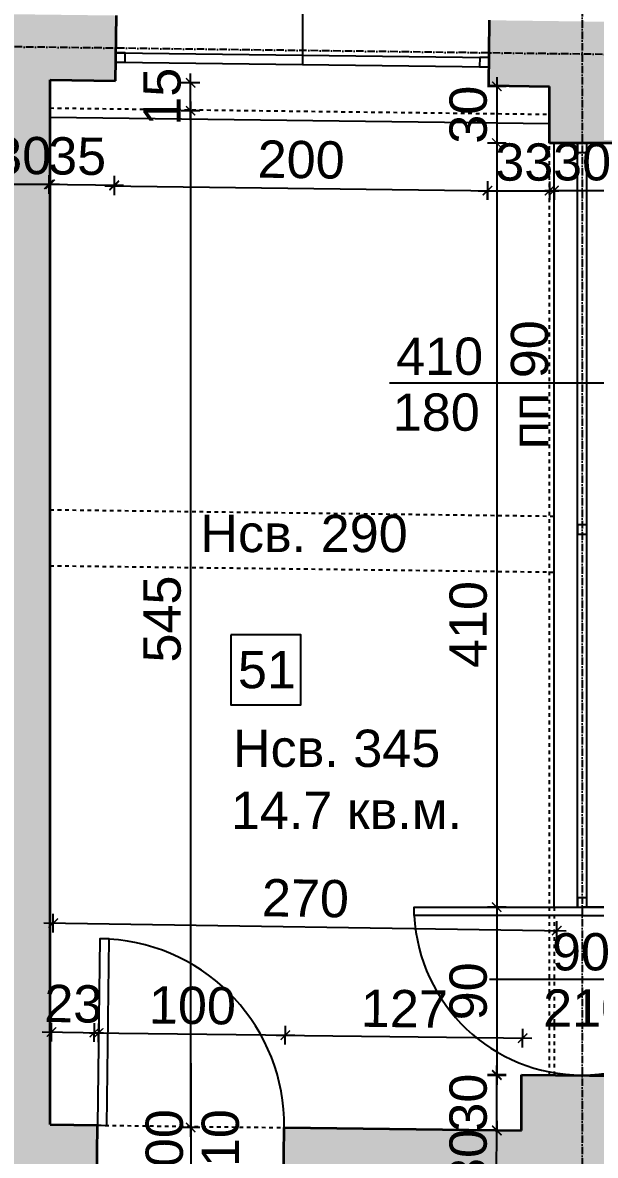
# Model space of a CAD drawing. Header units: inches. Extents: x -72385 to 39588, y -6525 to 66685.
# Drawn here: x -45055 to -44748, y 30423 to 31031 of the extents above; entities that cross this region are included whole.
import ezdxf

# ---------------------------------------------------------------- set-up
doc = ezdxf.new("R2010")
doc.units = ezdxf.units.IN
doc.header["$MEASUREMENT"] = 0
doc.linetypes.add('DashDot', pattern=[0.6, 0.4, -0.1, 0, -0.1])
doc.linetypes.add('Hidden', pattern=[0.4, 0.2, -0.2])
for name, color, linetype, lineweight in [('Врати', 251, 'Continuous', 25), ('Изгледни линии', 253, 'Continuous', 25), ('Надписи Hсв', 252, 'Continuous', 25), ('Надписи врати', 252, 'Continuous', 25), ('Надписи коти външни', 252, 'Continuous', 25), ('Надписи коти вътрешни', 252, 'Continuous', 25), ('Надписи номера на пом.', 252, 'Continuous', 25), ('Надписи площ', 252, 'Continuous', 25), ('Надписи прозорци', 252, 'Continuous', 25), ('Оси', 252, 'DashDot', 25), ('Прозорци', 251, 'Continuous', 25), ('Пунктир', 253, 'Hidden', 25), ('Разрезни линии', 7, 'Continuous', 35), ('Щрих стени', 254, 'Continuous', 25)]:
    doc.layers.add(name, color=color, linetype=linetype, lineweight=lineweight)
doc.styles.add('Arial Regular', font='arial.ttf')
doc.styles.get("Standard").update_dxf_attribs({"font": 'arial.ttf'})
doc.dimstyles.new('Annotative', dxfattribs={"dimscale": 0, "dimtxt": 20, "dimasz": 5, "dimexe": 5, "dimexo": 5, "dimgap": 5, "dimtad": 1, "dimdec": 0, "dimzin": 0, "dimdsep": 46, "dimtxsty": 'Standard', "dimblk": 'ARCHTICK', "dimcen": 5, "dimdle": 5, "dimadec": 0, "dimazin": 0, "dimtfac": 1, "dimtdec": 0, "dimtofl": 0, "dimtmove": 0, "dimatfit": 3, "dimldrblk": 'ARCHTICK', "dimfxl": 5, "dimfxlon": 1, "dimtolj": 1, "dimtzin": 0, "dimarcsym": 1})

# ---------------------------------------------------------------- blocks, each defined once
blk = doc.blocks.new('_ArchTick')
at = {"color": 0, "linetype": 'ByBlock', "const_width": 0.15}
blk.add_lwpolyline([(-0.5, -0.5), (0.5, 0.5)], dxfattribs=at)
blk = doc.blocks.new('*D5380')
at = {"layer": 'Defpoints', "color": 0, "ltscale": 50, "transparency": 16777216}
for p in [(-44768.38, 30543.83), (-45039.84, 30439.79), (-44769.98, 30435.78)]:
    blk.add_point(p, dxfattribs=at)
at = {"layer": 'Надписи коти вътрешни', "color": 0, "lineweight": -2, "ltscale": 50, "transparency": 16777216}
for p, q in [((-45038.3, 30542.84), (-45038.16, 30552.84)), ((-45043.23, 30547.92), (-44763.38, 30543.75)), ((-44768.45, 30538.83), (-44768.3, 30548.83))]:
    blk.add_line(p, q, dxfattribs=at)
at = {"layer": 'Надписи коти вътрешни', "color": 0, "lineweight": -2, "ltscale": 50, "transparency": 16777216, "xscale": 5, "yscale": 5, "zscale": 5}
for p, rotation in [((-45038.23, 30547.84), 179.147877024909), ((-44768.38, 30543.83), 359.147877024909)]:
    blk.add_blockref('_ArchTick', p, dxfattribs=dict(at, rotation=rotation))
at = {"layer": 'Надписи коти вътрешни', "color": 0, "ltscale": 50, "transparency": 16777216, "insert": (-44903.08, 30561.05), "char_height": 20, "attachment_point": 5, "rotation": 359.14788}
blk.add_mtext('\\A1;270', dxfattribs=at)
blk = doc.blocks.new('*D5381')
at = {"layer": 'Defpoints', "color": 0, "ltscale": 50, "transparency": 16777216}
for p in [(-45016.2, 30489.12), (-45039.84, 30439.79), (-45016.9, 30439.47)]:
    blk.add_point(p, dxfattribs=at)
at = {"layer": 'Надписи коти вътрешни', "color": 0, "lineweight": -2, "ltscale": 50, "transparency": 16777216}
for p, q in [((-45044.14, 30489.51), (-45011.2, 30489.05)), ((-45039.21, 30484.44), (-45039.07, 30494.44)), ((-45016.27, 30484.12), (-45016.13, 30494.12))]:
    blk.add_line(p, q, dxfattribs=at)
at = {"layer": 'Надписи коти вътрешни', "color": 0, "lineweight": -2, "ltscale": 50, "transparency": 16777216, "xscale": 5, "yscale": 5, "zscale": 5}
for p, rotation in [((-45039.14, 30489.44), 179.1930766636131), ((-45016.2, 30489.12), 359.1930766636131)]:
    blk.add_blockref('_ArchTick', p, dxfattribs=dict(at, rotation=rotation))
at = {"layer": 'Надписи коти вътрешни', "color": 0, "ltscale": 50, "transparency": 16777216, "insert": (-45027.45, 30504.5), "char_height": 20, "attachment_point": 5, "rotation": 359.19308}
blk.add_mtext('\\A1;23', dxfattribs=at)
blk = doc.blocks.new('*D274')
at = {"layer": 'Defpoints', "color": 0, "ltscale": 50, "transparency": 16777216}
for p in [(-44913.83, 30487.76), (-45014.46, 30439.47), (-44914.46, 30438.2)]:
    blk.add_point(p, dxfattribs=at)
at = {"layer": 'Надписи коти вътрешни', "color": 0, "lineweight": -2, "ltscale": 50, "transparency": 16777216}
for p, q in [((-45013.89, 30484.03), (-45013.76, 30494.03)), ((-44913.9, 30482.76), (-44913.77, 30492.76)), ((-45018.82, 30489.1), (-44908.83, 30487.7))]:
    blk.add_line(p, q, dxfattribs=at)
at = {"layer": 'Надписи коти вътрешни', "color": 0, "lineweight": -2, "ltscale": 50, "transparency": 16777216, "xscale": 5, "yscale": 5, "zscale": 5}
for p, rotation in [((-45013.82, 30489.03), 179.2706286525402), ((-44913.83, 30487.76), 359.2706286525402)]:
    blk.add_blockref('_ArchTick', p, dxfattribs=dict(at, rotation=rotation))
at = {"layer": 'Надписи коти вътрешни', "color": 0, "ltscale": 50, "transparency": 16777216, "insert": (-44963.63, 30503.61), "char_height": 20, "attachment_point": 5, "rotation": 359.27063}
blk.add_mtext('\\A1;100', dxfattribs=at)
blk = doc.blocks.new('*D3985')
at = {"layer": 'Defpoints', "color": 0, "ltscale": 50, "transparency": 16777216}
for p in [(-44786.71, 30486.14), (-44914.46, 30438.2), (-44787.34, 30436.58)]:
    blk.add_point(p, dxfattribs=at)
at = {"layer": 'Надписи коти вътрешни', "color": 0, "lineweight": -2, "ltscale": 50, "transparency": 16777216}
for p, q in [((-44913.89, 30482.76), (-44913.76, 30492.76)), ((-44786.77, 30481.14), (-44786.64, 30491.14)), ((-44918.82, 30487.82), (-44781.71, 30486.08))]:
    blk.add_line(p, q, dxfattribs=at)
at = {"layer": 'Надписи коти вътрешни', "color": 0, "lineweight": -2, "ltscale": 50, "transparency": 16777216, "xscale": 5, "yscale": 5, "zscale": 5}
for p, rotation in [((-44913.82, 30487.76), 179.2706286525569), ((-44786.71, 30486.14), 359.2706286525569)]:
    blk.add_blockref('_ArchTick', p, dxfattribs=dict(at, rotation=rotation))
at = {"layer": 'Надписи коти вътрешни', "color": 0, "ltscale": 50, "transparency": 16777216, "insert": (-44850.07, 30501.99), "char_height": 20, "attachment_point": 5, "rotation": 359.27063}
blk.add_mtext('\\A1;127', dxfattribs=at)
blk = doc.blocks.new('*D276')
at = {"layer": 'Defpoints', "color": 0, "ltscale": 50, "transparency": 16777216}
for p in [(-44800.55, 30466.58), (-44787.34, 30466.58), (-44787.34, 30436.58)]:
    blk.add_point(p, dxfattribs=at)
at = {"layer": 'Надписи коти вътрешни', "color": 0, "lineweight": -2, "ltscale": 50, "transparency": 16777216}
for p, q in [((-44800.55, 30431.58), (-44800.55, 30471.58)), ((-44795.55, 30466.58), (-44805.55, 30466.58)), ((-44795.55, 30436.58), (-44805.55, 30436.58))]:
    blk.add_line(p, q, dxfattribs=at)
at = {"layer": 'Надписи коти вътрешни', "color": 0, "lineweight": -2, "ltscale": 50, "transparency": 16777216, "xscale": 5, "yscale": 5, "zscale": 5}
for p, rotation in [((-44800.55, 30466.58), 90), ((-44800.55, 30436.58), 270)]:
    blk.add_blockref('_ArchTick', p, dxfattribs=dict(at, rotation=rotation))
at = {"layer": 'Надписи коти вътрешни', "color": 0, "ltscale": 50, "transparency": 16777216, "insert": (-44815.77, 30451.58), "char_height": 20, "attachment_point": 5, "rotation": 90}
blk.add_mtext('\\A1;30', dxfattribs=at)
blk = doc.blocks.new('*D8151')
at = {"layer": 'Defpoints', "color": 0, "ltscale": 50, "transparency": 16777216}
for p in [(-44769.84, 30965.99), (-44800.55, 30556.36), (-44769.84, 30556.36)]:
    blk.add_point(p, dxfattribs=at)
at = {"layer": 'Надписи коти вътрешни', "color": 0, "lineweight": -2, "ltscale": 50, "transparency": 16777216}
for p, q in [((-44800.55, 30970.99), (-44800.55, 30551.36)), ((-44795.55, 30965.99), (-44805.55, 30965.99)), ((-44795.55, 30556.36), (-44805.55, 30556.36))]:
    blk.add_line(p, q, dxfattribs=at)
at = {"layer": 'Надписи коти вътрешни', "color": 0, "lineweight": -2, "ltscale": 50, "transparency": 16777216, "xscale": 5, "yscale": 5, "zscale": 5}
for p, rotation in [((-44800.55, 30965.99), 90), ((-44800.55, 30556.36), 270)]:
    blk.add_blockref('_ArchTick', p, dxfattribs=dict(at, rotation=rotation))
at = {"layer": 'Надписи коти вътрешни', "color": 0, "ltscale": 50, "transparency": 16777216, "insert": (-44815.76, 30707.91), "char_height": 20, "attachment_point": 5, "rotation": 90}
blk.add_mtext('\\A1;410', dxfattribs=at)
blk = doc.blocks.new('*D4331')
at = {"layer": 'Defpoints', "color": 0, "ltscale": 50, "transparency": 16777216}
for p in [(-44772.34, 30996.43), (-44800.55, 30965.99), (-44772.34, 30965.99)]:
    blk.add_point(p, dxfattribs=at)
at = {"layer": 'Надписи коти вътрешни', "color": 0, "lineweight": -2, "ltscale": 50, "transparency": 16777216}
for p, q in [((-44800.55, 31001.43), (-44800.55, 30960.99)), ((-44795.55, 30996.43), (-44805.55, 30996.43)), ((-44795.55, 30965.99), (-44805.55, 30965.99))]:
    blk.add_line(p, q, dxfattribs=at)
at = {"layer": 'Надписи коти вътрешни', "color": 0, "lineweight": -2, "ltscale": 50, "transparency": 16777216, "xscale": 5, "yscale": 5, "zscale": 5}
for p, rotation in [((-44800.55, 30996.43), 90), ((-44800.55, 30965.99), 270)]:
    blk.add_blockref('_ArchTick', p, dxfattribs=dict(at, rotation=rotation))
at = {"layer": 'Надписи коти вътрешни', "color": 0, "ltscale": 50, "transparency": 16777216, "insert": (-44815.77, 30981.21), "char_height": 20, "attachment_point": 5, "rotation": 90}
blk.add_mtext('\\A1;30', dxfattribs=at)
blk = doc.blocks.new('*D279')
at = {"layer": 'Defpoints', "color": 0, "ltscale": 50, "transparency": 16777216}
for p in [(-44923.65, 30983.36), (-44964.6, 30438.31), (-44923.65, 30438.31)]:
    blk.add_point(p, dxfattribs=at)
at = {"layer": 'Надписи коти вътрешни', "color": 0, "lineweight": -2, "ltscale": 50, "transparency": 16777216}
for p, q in [((-44964.6, 30988.36), (-44964.6, 30433.31)), ((-44959.6, 30983.36), (-44969.6, 30983.36)), ((-44959.6, 30438.31), (-44969.6, 30438.31))]:
    blk.add_line(p, q, dxfattribs=at)
at = {"layer": 'Надписи коти вътрешни', "color": 0, "lineweight": -2, "ltscale": 50, "transparency": 16777216, "xscale": 5, "yscale": 5, "zscale": 5}
for p, rotation in [((-44964.6, 30983.36), 90), ((-44964.6, 30438.31), 270)]:
    blk.add_blockref('_ArchTick', p, dxfattribs=dict(at, rotation=rotation))
at = {"layer": 'Надписи коти вътрешни', "color": 0, "ltscale": 50, "transparency": 16777216, "insert": (-44979.77, 30710.84), "char_height": 20, "attachment_point": 5, "rotation": 90}
blk.add_mtext('\\A1;545', dxfattribs=at)
blk = doc.blocks.new('*D280')
at = {"layer": 'Defpoints', "color": 0, "ltscale": 50, "transparency": 16777216}
for p in [(-44964.6, 30998.36), (-44923.65, 30998.36), (-44923.65, 30983.36)]:
    blk.add_point(p, dxfattribs=at)
at = {"layer": 'Надписи коти вътрешни', "color": 0, "lineweight": -2, "ltscale": 50, "transparency": 16777216}
for p, q in [((-44964.6, 30978.36), (-44964.6, 31003.36)), ((-44959.6, 30998.36), (-44969.6, 30998.36)), ((-44959.6, 30983.36), (-44969.6, 30983.36))]:
    blk.add_line(p, q, dxfattribs=at)
at = {"layer": 'Надписи коти вътрешни', "color": 0, "lineweight": -2, "ltscale": 50, "transparency": 16777216, "xscale": 5, "yscale": 5, "zscale": 5}
for p, rotation in [((-44964.6, 30998.36), 90), ((-44964.6, 30983.36), 270)]:
    blk.add_blockref('_ArchTick', p, dxfattribs=dict(at, rotation=rotation))
at = {"layer": 'Надписи коти вътрешни', "color": 0, "ltscale": 50, "transparency": 16777216, "insert": (-44979.81, 30990.86), "char_height": 20, "attachment_point": 5, "rotation": 90}
blk.add_mtext('\\A1;15', dxfattribs=at)
blk = doc.blocks.new('*D4337')
at = {"layer": 'Defpoints', "color": 0, "ltscale": 50, "transparency": 16777216}
for p in [(-45039.84, 30999.84), (-45004.84, 30999.39), (-45005.55, 30943.44)]:
    blk.add_point(p, dxfattribs=at)
at = {"layer": 'Надписи коти вътрешни', "color": 0, "lineweight": -2, "ltscale": 50, "transparency": 16777216}
for p, q in [((-45040.49, 30948.89), (-45040.61, 30938.89)), ((-45005.49, 30948.44), (-45005.61, 30938.44)), ((-45045.55, 30943.95), (-45000.55, 30943.38))]:
    blk.add_line(p, q, dxfattribs=at)
at = {"layer": 'Надписи коти вътрешни', "color": 0, "lineweight": -2, "ltscale": 50, "transparency": 16777216, "xscale": 5, "yscale": 5, "zscale": 5}
for p, rotation in [((-45040.55, 30943.89), 179.270628652534), ((-45005.55, 30943.44), 359.2706286525341)]:
    blk.add_blockref('_ArchTick', p, dxfattribs=dict(at, rotation=rotation))
at = {"layer": 'Надписи коти вътрешни', "color": 0, "ltscale": 50, "transparency": 16777216, "insert": (-45025.36, 30958.91), "char_height": 20, "attachment_point": 5, "rotation": 359.27063}
blk.add_mtext('\\A1;35', dxfattribs=at)
blk = doc.blocks.new('*D5382')
at = {"layer": 'Defpoints', "color": 0, "ltscale": 50, "transparency": 16777216}
for p in [(-45004.84, 30999.39), (-44804.84, 30996.85), (-44805.55, 30940.57)]:
    blk.add_point(p, dxfattribs=at)
at = {"layer": 'Надписи коти вътрешни', "color": 0, "lineweight": -2, "ltscale": 50, "transparency": 16777216}
for p, q in [((-45005.49, 30948.11), (-45005.62, 30938.11)), ((-44805.49, 30945.57), (-44805.62, 30935.57)), ((-45010.55, 30943.18), (-44800.55, 30940.5))]:
    blk.add_line(p, q, dxfattribs=at)
at = {"layer": 'Надписи коти вътрешни', "color": 0, "lineweight": -2, "ltscale": 50, "transparency": 16777216, "xscale": 5, "yscale": 5, "zscale": 5}
for p, rotation in [((-45005.55, 30943.11), 179.2706286525514), ((-44805.55, 30940.57), 359.2706286525514)]:
    blk.add_blockref('_ArchTick', p, dxfattribs=dict(at, rotation=rotation))
at = {"layer": 'Надписи коти вътрешни', "color": 0, "ltscale": 50, "transparency": 16777216, "insert": (-44905.36, 30957.05), "char_height": 20, "attachment_point": 5, "rotation": 359.27063}
blk.add_mtext('\\A1;200', dxfattribs=at)
blk = doc.blocks.new('*D287')
at = {"layer": 'Defpoints', "color": 0, "ltscale": 50, "transparency": 16777216}
for p in [(-44805.55, 30996.43), (-44772.34, 30996.43), (-44772.34, 30940.5)]:
    blk.add_point(p, dxfattribs=at)
at = {"layer": 'Надписи коти вътрешни', "color": 0, "lineweight": -2, "ltscale": 50, "transparency": 16777216}
for p, q in [((-44805.55, 30945.5), (-44805.55, 30935.5)), ((-44772.34, 30945.5), (-44772.34, 30935.5)), ((-44810.55, 30940.5), (-44767.34, 30940.5))]:
    blk.add_line(p, q, dxfattribs=at)
at = {"layer": 'Надписи коти вътрешни', "color": 0, "lineweight": -2, "ltscale": 50, "transparency": 16777216, "xscale": 5, "yscale": 5, "zscale": 5, "rotation": 180}
blk.add_blockref('_ArchTick', (-44805.55, 30940.5), dxfattribs=at)
at = {"layer": 'Надписи коти вътрешни', "color": 0, "lineweight": -2, "ltscale": 50, "transparency": 16777216, "xscale": 5, "yscale": 5, "zscale": 5}
blk.add_blockref('_ArchTick', (-44772.34, 30940.5), dxfattribs=at)
at = {"layer": 'Надписи коти вътрешни', "color": 0, "ltscale": 50, "transparency": 16777216, "insert": (-44785.82, 30955.72), "char_height": 20, "attachment_point": 5}
blk.add_mtext('\\A1;33', dxfattribs=at)
blk = doc.blocks.new('*D291')
at = {"layer": 'Defpoints', "color": 0, "ltscale": 50, "transparency": 16777216}
for p in [(-44754.84, 30556.36), (-44800.55, 30466.17), (-44754.84, 30466.17)]:
    blk.add_point(p, dxfattribs=at)
at = {"layer": 'Надписи коти вътрешни', "color": 0, "lineweight": -2, "ltscale": 50, "transparency": 16777216}
for p, q in [((-44795.55, 30556.36), (-44805.55, 30556.36)), ((-44800.55, 30561.36), (-44800.55, 30461.17)), ((-44795.55, 30466.17), (-44805.55, 30466.17))]:
    blk.add_line(p, q, dxfattribs=at)
at = {"layer": 'Надписи коти вътрешни', "color": 0, "lineweight": -2, "ltscale": 50, "transparency": 16777216, "xscale": 5, "yscale": 5, "zscale": 5}
for p, rotation in [((-44800.55, 30556.36), 90), ((-44800.55, 30466.17), 270)]:
    blk.add_blockref('_ArchTick', p, dxfattribs=dict(at, rotation=rotation))
at = {"layer": 'Надписи коти вътрешни', "color": 0, "ltscale": 50, "transparency": 16777216, "insert": (-44815.76, 30511.26), "char_height": 20, "attachment_point": 5, "rotation": 90}
blk.add_mtext('\\A1;90', dxfattribs=at)
blk = doc.blocks.new('*D5961')
at = {"layer": 'Defpoints', "color": 0, "ltscale": 50, "transparency": 16777216}
for p in [(-40216.83, 31405.98), (-52317.34, 31127.49), (-40222.34, 30973.51)]:
    blk.add_point(p, dxfattribs=at)
at = {"layer": 'Надписи коти външни', "color": 0, "lineweight": -2, "ltscale": 50, "transparency": 16777216}
for p, q in [((-52311.9, 31554.95), (-52311.77, 31564.95)), ((-52316.83, 31560.02), (-40211.83, 31405.91)), ((-40216.9, 31400.98), (-40216.77, 31410.98))]:
    blk.add_line(p, q, dxfattribs=at)
at = {"layer": 'Надписи коти външни', "color": 0, "lineweight": -2, "ltscale": 50, "transparency": 16777216, "xscale": 5, "yscale": 5, "zscale": 5}
for p, rotation in [((-52311.83, 31559.95), 179.2706286525472), ((-40216.83, 31405.98), 359.2706286525473)]:
    blk.add_blockref('_ArchTick', p, dxfattribs=dict(at, rotation=rotation))
at = {"layer": 'Надписи коти външни', "color": 0, "ltscale": 50, "transparency": 16777216, "insert": (-46264.14, 31498.18), "char_height": 20, "attachment_point": 5, "rotation": 359.27063}
blk.add_mtext('\\A1;12095', dxfattribs=at)
blk = doc.blocks.new('*D7193')
at = {"layer": 'Defpoints', "color": 0, "ltscale": 10, "transparency": 16777216}
for p in [(-44839.16, 30437.24), (-44800.49, 30436.75), (-44839.54, 30407.24)]:
    blk.add_point(p, dxfattribs=at)
at = {"layer": 'Надписи коти вътрешни', "color": 0, "lineweight": -2, "ltscale": 10, "transparency": 16777216}
for p, q in [((-44800.93, 30401.75), (-44800.42, 30441.75)), ((-44805.49, 30436.81), (-44795.49, 30436.68)), ((-44805.87, 30406.81), (-44795.87, 30406.69))]:
    blk.add_line(p, q, dxfattribs=at)
at = {"layer": 'Надписи коти вътрешни', "color": 0, "lineweight": -2, "ltscale": 10, "transparency": 16777216, "xscale": 5, "yscale": 5, "zscale": 5}
for p, rotation in [((-44800.49, 30436.75), 89.27062865255577), ((-44800.87, 30406.75), 269.2706286525557)]:
    blk.add_blockref('_ArchTick', p, dxfattribs=dict(at, rotation=rotation))
at = {"layer": 'Надписи коти вътрешни', "color": 0, "ltscale": 10, "transparency": 16777216, "insert": (-44815.89, 30421.94), "char_height": 20, "attachment_point": 5, "rotation": 89.27063}
blk.add_mtext('\\A1;30', dxfattribs=at)
blk = doc.blocks.new('*D7198')
at = {"layer": 'Defpoints', "color": 0, "ltscale": 10, "transparency": 16777216}
for p in [(-45069.84, 30950.67), (-45039.84, 30950.67), (-45039.84, 30943.95)]:
    blk.add_point(p, dxfattribs=at)
at = {"layer": 'Надписи коти вътрешни', "color": 0, "lineweight": -2, "ltscale": 10, "transparency": 16777216}
for p, q in [((-45069.84, 30945.67), (-45069.84, 30938.95)), ((-45039.84, 30945.67), (-45039.84, 30938.95)), ((-45074.84, 30943.95), (-45034.84, 30943.95))]:
    blk.add_line(p, q, dxfattribs=at)
at = {"layer": 'Надписи коти вътрешни', "color": 0, "lineweight": -2, "ltscale": 10, "transparency": 16777216, "xscale": 5, "yscale": 5, "zscale": 5, "rotation": 180}
blk.add_blockref('_ArchTick', (-45069.84, 30943.95), dxfattribs=at)
at = {"layer": 'Надписи коти вътрешни', "color": 0, "lineweight": -2, "ltscale": 10, "transparency": 16777216, "xscale": 5, "yscale": 5, "zscale": 5}
blk.add_blockref('_ArchTick', (-45039.84, 30943.95), dxfattribs=at)
at = {"layer": 'Надписи коти вътрешни', "color": 0, "ltscale": 10, "transparency": 16777216, "insert": (-45054.84, 30959.17), "char_height": 20, "attachment_point": 5}
blk.add_mtext('\\A1;30', dxfattribs=at)
blk = doc.blocks.new('*D7199')
at = {"layer": 'Defpoints', "color": 0, "ltscale": 10, "transparency": 16777216}
for p in [(-44769.84, 30943.91), (-44739.84, 30943.91), (-44739.84, 30940.62)]:
    blk.add_point(p, dxfattribs=at)
at = {"layer": 'Надписи коти вътрешни', "color": 0, "lineweight": -2, "ltscale": 10, "transparency": 16777216}
for p, q in [((-44774.84, 30940.62), (-44734.84, 30940.62)), ((-44769.84, 30940.62), (-44769.84, 30935.62)), ((-44739.84, 30940.62), (-44739.84, 30935.62))]:
    blk.add_line(p, q, dxfattribs=at)
at = {"layer": 'Надписи коти вътрешни', "color": 0, "lineweight": -2, "ltscale": 10, "transparency": 16777216, "xscale": 5, "yscale": 5, "zscale": 5, "rotation": 180}
blk.add_blockref('_ArchTick', (-44769.84, 30940.62), dxfattribs=at)
at = {"layer": 'Надписи коти вътрешни', "color": 0, "lineweight": -2, "ltscale": 10, "transparency": 16777216, "xscale": 5, "yscale": 5, "zscale": 5}
blk.add_blockref('_ArchTick', (-44739.84, 30940.62), dxfattribs=at)
at = {"layer": 'Надписи коти вътрешни', "color": 0, "ltscale": 10, "transparency": 16777216, "insert": (-44754.84, 30955.84), "char_height": 20, "attachment_point": 5}
blk.add_mtext('\\A1;30', dxfattribs=at)

msp = doc.modelspace()

# ---------------------------------------------------------------- hatches: boundary and pattern name
at = {"layer": 'Щрих стени', "ltscale": 10}
h = msp.add_hatch(color=256, dxfattribs=at)
h.dxf.hatch_style = 1
h.paths.add_polyline_path([(-45774.39, 31044.19), (-45834.39, 31044.96), (-45834.84, 31009.96), (-45774.84, 31009.2)])
h.paths.add_polyline_path([(-45624.39, 31042.28), (-45684.39, 31043.05), (-45684.84, 31008.05), (-45672.34, 31007.89), (-45672.34, 30987.89), (-45637.34, 30987.44), (-45637.34, 31007.45), (-45624.84, 31007.29)])
h.paths.add_polyline_path([(-45474.39, 31040.37), (-45534.39, 31041.14), (-45534.84, 31006.14), (-45474.84, 31005.38)])
h.paths.add_polyline_path([(-45304.39, 31038.21), (-45384.39, 31039.23), (-45384.84, 31004.23), (-45372.34, 31004.07), (-45372.34, 30974.07), (-45369.84, 30974.04), (-45369.84, 30964), (-45339.84, 30964), (-45339.84, 30973.66), (-45337.34, 30973.62), (-45337.34, 31003.63), (-45304.84, 31003.21)])
h.paths.add_polyline_path([(-45189.46, 30441.7), (-45314.84, 30443.3), (-45314.84, 30468.3), (-45339.84, 30468.62), (-45339.84, 30514), (-45369.84, 30514), (-45369.84, 30444), (-45434.84, 30444.82), (-45434.84, 30414.82), (-45369.84, 30413.99), (-45369.84, 30264.52), (-45339.84, 30264.52), (-45339.84, 30413.61), (-45189.84, 30411.7)])
h.paths.add_polyline_path([(-45014.46, 30439.47), (-45039.84, 30439.79), (-45039.84, 30999.84), (-45004.84, 30999.39), (-45004.39, 31034.39), (-45104.39, 31035.66), (-45104.84, 31000.67), (-45069.84, 31000.22), (-45069.84, 30440.18), (-45089.46, 30440.43), (-45089.84, 30410.43), (-45014.84, 30409.47)])
h.paths.add_polyline_path([(-44696.08, 30435.42), (-44722.34, 30435.75), (-44722.34, 30465.75), (-44787.34, 30466.58), (-44787.34, 30436.58), (-44914.46, 30438.2), (-44914.84, 30408.2), (-44787.34, 30406.58), (-44787.34, 30376.57), (-44722.34, 30375.75), (-44722.34, 30405.75), (-44696.46, 30405.42)])
h.paths.add_polyline_path([(-44414.46, 30431.83), (-44439.84, 30432.16), (-44439.84, 30502.2), (-44469.84, 30502.2), (-44469.84, 30432.54), (-44496.1, 30432.87), (-44496.48, 30402.87), (-44414.84, 30401.84)])
h.paths.add_polyline_path([(-44139.84, 30428.34), (-44314.46, 30430.56), (-44314.84, 30400.56), (-44184.84, 30398.91), (-44184.84, 30363.9), (-44169.84, 30363.71), (-44169.84, 30353.31), (-44139.84, 30353.31)])
h.paths.add_polyline_path([(-44439.84, 30762.2), (-44469.84, 30762.2), (-44469.84, 30732.2), (-44439.84, 30732.2)])
h.paths.add_polyline_path([(-44404.39, 31026.75), (-44504.39, 31028.03), (-44504.84, 30993.03), (-44469.84, 30992.58), (-44469.84, 30992.2), (-44439.84, 30992.2), (-44404.84, 30991.76)])
h.paths.add_polyline_path([(-44704.39, 31030.57), (-44804.39, 31031.84), (-44804.84, 30996.85), (-44772.34, 30996.43), (-44772.34, 30965.99), (-44737.34, 30965.99), (-44737.34, 30995.99), (-44704.84, 30995.57)])
h.paths.add_polyline_path([(-44104.39, 31022.93), (-44204.39, 31024.21), (-44204.84, 30989.21), (-44172.34, 30988.8), (-44172.34, 30958.79), (-44137.34, 30958.35), (-44137.34, 30988.35), (-44104.84, 30987.94)])
h.paths.add_polyline_path([(-43804.39, 31019.11), (-43904.39, 31020.39), (-43904.84, 30985.39), (-43804.84, 30984.12)])
h.paths.add_polyline_path([(-43507.34, 30980.33), (-43474.84, 30979.92), (-43474.39, 31014.91), (-43604.39, 31016.57), (-43604.84, 30981.57), (-43572.34, 30981.16), (-43572.34, 30951.15), (-43539.84, 30950.74), (-43539.84, 30450.7), (-43572.34, 30451.11), (-43572.34, 30361.11), (-43507.34, 30360.28), (-43507.34, 30390.28), (-42957.34, 30383.28), (-42957.34, 30353.28), (-42892.34, 30352.45), (-42892.34, 30382.45), (-42357.34, 30375.64), (-42357.34, 30345.64), (-42292.34, 30344.81), (-42292.34, 30374.81), (-41757.34, 30368), (-41757.34, 30338), (-41739.84, 30337.78), (-41739.84, 30157.76), (-41709.84, 30157.76), (-41709.84, 30337.4), (-41692.34, 30337.17), (-41692.34, 30367.18), (-41649.84, 30366.63), (-41649.46, 30396.63), (-41692.34, 30397.18), (-41692.34, 30427.18), (-41707.34, 30427.37), (-41707.34, 30457.37), (-41742.34, 30457.82), (-41742.34, 30427.82), (-41782.34, 30428.33), (-41782.34, 30398.32), (-42292.34, 30404.82), (-42292.34, 30434.82), (-42357.34, 30435.65), (-42357.34, 30405.64), (-42892.34, 30412.46), (-42892.34, 30442.46), (-42982.34, 30443.6), (-42982.34, 30413.6), (-43507.34, 30420.28), (-43507.34, 30450.29), (-43509.84, 30450.32), (-43509.84, 30950.36), (-43507.34, 30950.33)])
h.paths.add_polyline_path([(-44139.84, 30123.31), (-44169.84, 30123.31), (-44169.84, 30093.31), (-44139.84, 30093.31)])
h.paths.add_polyline_path([(-44139.84, 29863.31), (-44169.84, 29863.31), (-44169.84, 29851.36), (-44184.84, 29851.55), (-44184.84, 29796.55), (-44204.84, 29796.8), (-44204.84, 29761.8), (-44169.84, 29761.36), (-44139.84, 29761.36)])
h.paths.add_polyline_path([(-44722.34, 29858.4), (-44787.34, 29859.22), (-44787.34, 29769.22), (-44722.34, 29768.39)])
h.paths.add_polyline_path([(-44139.84, 29531.36), (-44169.84, 29531.36), (-44169.84, 29501.36), (-44139.84, 29501.36)])
h.paths.add_polyline_path([(-44104.84, 29222.79), (-44137.34, 29223.21), (-44137.34, 29253.21), (-44139.84, 29253.24), (-44139.84, 29271.36), (-44169.84, 29271.36), (-44169.84, 29253.62), (-44172.34, 29253.66), (-44172.34, 29223.65), (-44204.84, 29224.07), (-44205.28, 29189.07), (-44105.28, 29187.8)])
h.paths.add_polyline_path([(-44404.84, 29226.61), (-44504.84, 29227.89), (-44505.28, 29192.89), (-44405.28, 29191.62)])
h.paths.add_polyline_path([(-44704.84, 29230.43), (-44737.34, 29230.85), (-44737.34, 29260.85), (-44772.34, 29261.29), (-44772.34, 29231.29), (-44804.84, 29231.7), (-44805.28, 29196.71), (-44705.28, 29195.43)])
h.paths.add_polyline_path([(-45004.84, 29234.25), (-45104.84, 29235.52), (-45105.28, 29200.53), (-45005.28, 29199.25)])

# ---------------------------------------------------------------- linework, layer by layer
at = {"layer": 'Врати', "ltscale": 50}
for points in [[(-44754.84, 30556.36), (-44754.84, 30551.86), (-44844.84, 30551.86), (-44844.84, 30556.36)], [(-44754.84, 30556.36), (-44754.84, 30551.86), (-44664.84, 30551.86), (-44664.84, 30556.36)], [(-45014.46, 30439.47), (-45009.46, 30439.41), (-45008.18, 30539.4), (-45013.18, 30539.46)]]:
    msp.add_lwpolyline(points, close=True, dxfattribs=at)
for centre, radius, start, end in [((-44754.84, 30556.36), 90, 182.86598, 270), ((-44754.84, 30556.36), 90, 270, 357.13402), ((-45014.46, 30439.47), 100, 359.27063, 86.40464)]:
    msp.add_arc(centre, radius, start, end, dxfattribs=at)
at = {"layer": 'Изгледни линии', "ltscale": 50}
for p, q in [((-45039.84, 30979.84), (-44772.34, 30976.43)), ((-44769.84, 30556.36), (-44769.84, 30965.99)), ((-44769.84, 30556.36), (-44739.84, 30556.36))]:
    msp.add_line(p, q, dxfattribs=at)
at = {"layer": 'Надписи врати', "ltscale": 50}
for p, q in [((-44804.37, 30517.74), (-44704.37, 30517.74)), ((-44964.22, 30372.83), (-44964.22, 30472.83))]:
    msp.add_line(p, q, dxfattribs=at)
at = {"layer": 'Надписи номера на пом.', "ltscale": 50}
msp.add_lwpolyline([(-44943.11, 30702.43), (-44943.11, 30664.93), (-44905.61, 30664.93), (-44905.61, 30702.43)], close=True, dxfattribs=at)
at = {"layer": 'Надписи прозорци', "ltscale": 50}
for p, q in [((-44904.4, 31008.12), (-44904.4, 31118.58)), ((-44739.84, 30837.24), (-44858.04, 30837.24))]:
    msp.add_line(p, q, dxfattribs=at)
at = {"layer": 'Оси', "ltscale": 10}
for p, q in [((-44754.84, 31513.75), (-44754.84, 28713.53)), ((-39839.84, 30951.14), (-52799.84, 31116.13))]:
    msp.add_line(p, q, dxfattribs=at)
at = {"layer": 'Прозорци', "ltscale": 50}
for p, q in [((-45004.65, 31014.39), (-44804.66, 31011.85)), ((-45004.71, 31009.39), (-44804.73, 31006.85)), ((-44757.34, 30556.36), (-44757.34, 30965.99)), ((-44752.34, 30556.36), (-44752.34, 30965.99))]:
    msp.add_line(p, q, dxfattribs=at)
for points in [[(-45004.71, 31009.39), (-44999.71, 31009.33), (-44999.65, 31014.33), (-45004.65, 31014.39), (-45004.71, 31009.39)], [(-44809.73, 31006.91), (-44804.73, 31006.85), (-44804.66, 31011.85), (-44809.66, 31011.91), (-44809.73, 31006.91)]]:
    msp.add_lwpolyline(points, dxfattribs=at)
for points in [[(-44757.34, 30960.99), (-44752.34, 30960.99), (-44752.34, 30965.99), (-44757.34, 30965.99)], [(-44752.34, 30761.36), (-44757.34, 30761.36), (-44757.34, 30756.36), (-44752.34, 30756.36)], [(-44752.34, 30561.36), (-44757.34, 30561.36), (-44757.34, 30556.36), (-44752.34, 30556.36)]]:
    msp.add_lwpolyline(points, close=True, dxfattribs=at)
at = {"layer": 'Пунктир', "ltscale": 10}
for p, q in [((-45039.84, 30984.84), (-44772.34, 30981.43)), ((-44772.34, 30466.39), (-44772.34, 30966.43)), ((-45039.84, 30769.46), (-44769.84, 30766.02)), ((-45039.84, 30739.46), (-44769.84, 30736.02)), ((-44769.84, 30556.36), (-44769.84, 30466.36)), ((-45014.46, 30439.47), (-44914.46, 30438.2))]:
    msp.add_line(p, q, dxfattribs=at)
at = {"layer": 'Разрезни линии', "ltscale": 50}
for p, q in [((-45004.84, 30999.39), (-45004.39, 31034.39)), ((-44804.84, 30996.85), (-44804.39, 31031.84)), ((-45039.84, 30439.79), (-45039.84, 30999.84)), ((-45039.84, 30999.84), (-45004.84, 30999.39)), ((-44804.84, 30996.85), (-44772.34, 30996.43)), ((-44772.34, 30965.99), (-44772.34, 30996.43)), ((-44737.34, 30965.99), (-44772.34, 30965.99)), ((-44787.34, 30466.58), (-44722.34, 30465.75)), ((-44787.34, 30436.58), (-44787.34, 30466.58)), ((-45039.84, 30439.79), (-45014.46, 30439.47)), ((-45014.84, 30409.47), (-45014.46, 30439.47)), ((-44914.84, 30408.2), (-44914.46, 30438.2)), ((-44914.46, 30438.2), (-44787.34, 30436.58))]:
    msp.add_line(p, q, dxfattribs=at)

# ---------------------------------------------------------------- texts
at = {"layer": 'Надписи Hсв', "ltscale": 100, "char_height": 20, "width": 180.4891, "attachment_point": 1, "style": 'Arial Regular'}
for s, insert in [('Hсв. 290', (-44959.4, 30766.73)), ('Hсв. 345', (-44941.94, 30651.55))]:
    msp.add_mtext(s, dxfattribs=dict(at, insert=insert))
at = {"layer": 'Надписи врати', "ltscale": 100, "char_height": 20, "width": 180.4891, "attachment_point": 1, "style": 'Arial Regular'}
for s, insert in [('90', (-44770.96, 30542.47)), ('210', (-44775.7, 30512.26))]:
    msp.add_mtext(s, dxfattribs=dict(at, insert=insert))
at = {"layer": 'Надписи врати', "ltscale": 100, "char_height": 20, "width": 180.4891, "attachment_point": 1, "rotation": 90, "style": 'Arial Regular'}
for s, insert in [('100', (-44988.73, 30401.49)), ('210', (-44958.73, 30401.49))]:
    msp.add_mtext(s, dxfattribs=dict(at, insert=insert))
at = {"layer": 'Надписи номера на пом.', "ltscale": 100, "insert": (-45013.97, 30693.74), "char_height": 20, "width": 180.4891, "attachment_point": 1, "style": 'Arial Regular'}
msp.add_mtext('\\pxqc;51', dxfattribs=at)
at = {"layer": 'Надписи площ', "ltscale": 100, "insert": (-44943.02, 30618.31), "char_height": 20, "width": 180.4891, "attachment_point": 1, "style": 'Arial Regular'}
msp.add_mtext('14.7 кв.м.', dxfattribs=at)
at = {"layer": 'Надписи прозорци', "ltscale": 100, "insert": (-44793, 30801.93), "char_height": 20, "width": 180.4891, "attachment_point": 1, "rotation": 90, "style": 'Arial Regular'}
msp.add_mtext('пп 90', dxfattribs=at)
at = {"layer": 'Надписи прозорци', "ltscale": 100, "char_height": 20, "width": 180.4891, "attachment_point": 3, "style": 'Arial Regular'}
for s, insert in [('410', (-44807.88, 30861.76)), ('180', (-44809.67, 30831.76))]:
    msp.add_mtext(s, dxfattribs=dict(at, insert=insert))

# ---------------------------------------------------------------- dimensions: what is measured, and where the dimension line sits
at = {"layer": 'Надписи коти външни', "ltscale": 50}
dim = msp.add_aligned_dim(p1=(-52317.34, 31127.49), p2=(-40222.34, 30973.51), distance=432.5, text='12095', dimstyle='Annotative', override={"dimscale": 0, "dimtix": 0, "dimtofl": 0, "dimtmove": 0, "dimatfit": 3}, dxfattribs=at)
dim.commit()
dim.dimension.update_dxf_attribs({"geometry": '*D5961', "text_midpoint": (-46264.14, 31498.18)})
at = {"layer": 'Надписи коти вътрешни', "ltscale": 50}
for base, p1, p2, angle, picture, middle, dimtype in [((-44964.6, 30998.36), (-44923.65, 30983.36), (-44923.65, 30998.36), 90, '*D280', (-44964.6, 30990.86), 128), ((-45005.55, 30943.44), (-45039.84, 30999.84), (-45004.84, 30999.39), 359.27063, '*D4337', (-45025.55, 30943.7), 129), ((-44800.55, 30965.99), (-44772.34, 30996.43), (-44772.34, 30965.99), 90, '*D4331', (-44800.55, 30981.21), 128), ((-44800.55, 30556.36), (-44769.84, 30965.99), (-44769.84, 30556.36), 90, '*D8151', (-44800.55, 30707.91), 128), ((-45016.2, 30489.12), (-45039.84, 30439.79), (-45016.9, 30439.47), 359.19308, '*D5381', (-45027.67, 30489.28), 129), ((-44800.55, 30466.58), (-44787.34, 30436.58), (-44787.34, 30466.58), 90, '*D276', (-44800.55, 30451.58), 128)]:
    dim = msp.add_linear_dim(base=base, p1=p1, p2=p2, angle=angle, dimstyle='Annotative', override={"dimscale": 0, "dimtix": 0, "dimtofl": 0, "dimtmove": 0, "dimatfit": 3}, dxfattribs=at)
    dim.commit()
    dim.dimension.update_dxf_attribs({"geometry": picture, "text_midpoint": middle, "dimtype": dimtype})
for p1, p2, distance, picture, middle in [((-45004.84, 30999.39), (-44804.84, 30996.85), -56.29, '*D5382', (-44905.36, 30957.05)), ((-45039.84, 30439.79), (-44769.98, 30435.78), 108.06, '*D5380', (-44903.08, 30561.05)), ((-45014.46, 30439.47), (-44914.46, 30438.2), 49.57, '*D274', (-44963.63, 30503.61)), ((-44914.46, 30438.2), (-44787.34, 30436.58), 49.57, '*D3985', (-44850.07, 30501.99))]:
    dim = msp.add_aligned_dim(p1=p1, p2=p2, distance=distance, dimstyle='Annotative', override={"dimscale": 0, "dimtix": 0, "dimtofl": 0, "dimtmove": 0, "dimatfit": 3}, dxfattribs=at)
    dim.commit()
    dim.dimension.update_dxf_attribs({"geometry": picture, "text_midpoint": middle})
dim = msp.add_linear_dim(base=(-44772.34, 30940.5), p1=(-44805.55, 30996.43), p2=(-44772.34, 30996.43), dimstyle='Annotative', override={"dimscale": 0, "dimtix": 0, "dimtofl": 0, "dimtmove": 0, "dimatfit": 3}, dxfattribs=at)
dim.commit()
dim.dimension.update_dxf_attribs({"geometry": '*D287', "text_midpoint": (-44785.82, 30940.5), "dimtype": 128})
for base, p1, p2, picture, middle in [((-44964.6, 30438.31), (-44923.65, 30983.36), (-44923.65, 30438.31), '*D279', (-44979.77, 30710.84)), ((-44800.55, 30466.17), (-44754.84, 30556.36), (-44754.84, 30466.17), '*D291', (-44815.76, 30511.26))]:
    dim = msp.add_linear_dim(base=base, p1=p1, p2=p2, angle=90, dimstyle='Annotative', override={"dimscale": 0, "dimtix": 0, "dimtofl": 0, "dimtmove": 0, "dimatfit": 3}, dxfattribs=at)
    dim.commit()
    dim.dimension.update_dxf_attribs({"geometry": picture, "text_midpoint": middle})
at = {"layer": 'Надписи коти вътрешни', "ltscale": 10}
for base, p1, p2, angle, picture, middle in [((-45039.84, 30943.95), (-45069.84, 30950.67), (-45039.84, 30950.67), 0, '*D7198', (-45054.84, 30943.95)), ((-44739.84, 30940.62), (-44769.84, 30943.91), (-44739.84, 30943.91), 0, '*D7199', (-44754.84, 30940.62)), ((-44800.49, 30436.75), (-44839.54, 30407.24), (-44839.16, 30437.24), 89.27063, '*D7193', (-44800.68, 30421.75))]:
    dim = msp.add_linear_dim(base=base, p1=p1, p2=p2, angle=angle, dimstyle='Annotative', override={"dimscale": 0, "dimtix": 0, "dimtofl": 0, "dimtmove": 0, "dimatfit": 3}, dxfattribs=at)
    dim.commit()
    dim.dimension.update_dxf_attribs({"geometry": picture, "text_midpoint": middle, "dimtype": 129})

doc.saveas('drawing.dxf')
